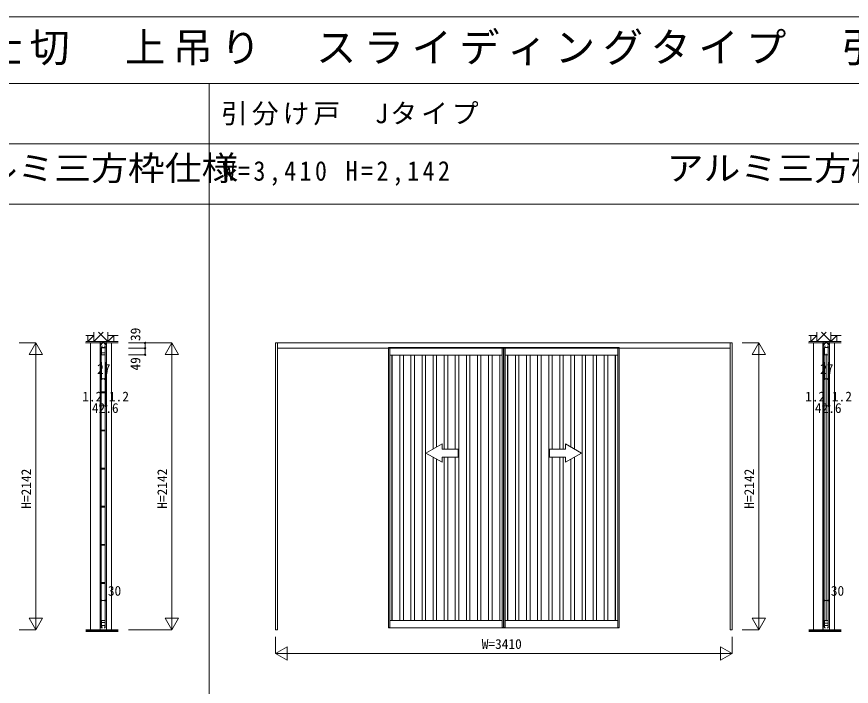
# Model space of a CAD drawing. Units: millimetres, scale not verified. Extents: x -21026 to 6475, y -14850 to 5150.
# Drawn here: x -6263 to -29, y 150 to 5150 of the extents above; entities that cross this region are included whole.
import ezdxf
from ezdxf.enums import TextEntityAlignment as Align

# ---------------------------------------------------------------- set-up
doc = ezdxf.new("R2010")
doc.units = ezdxf.units.MM
doc.header["$LTSCALE"] = 50
doc.layers.add('0-0_0', color=7, linetype='Continuous')
for name, color, linetype, lineweight in [('0-1_YKK_F1', 7, 'Continuous', 9), ('0-2_YKK_N1', 2, 'Continuous', 9), ('0-3_YKK_Z1', 7, 'Continuous', 9), ('0-4_YKK_A1', 4, 'Continuous', 9), ('0-6_YKK_C1', 4, 'Continuous', 9)]:
    doc.layers.add(name, color=color, linetype=linetype, lineweight=lineweight)
doc.styles.add('ＭＳ ゴシック', font='')
doc.styles.get('ＭＳ ゴシック').set_extended_font_data('MS Gothic')

msp = doc.modelspace()

# ---------------------------------------------------------------- linework, layer by layer
at = {"layer": '0-1_YKK_F1'}
for p, q in [((-21025, 5150), (6475, 5150)), ((-21025, 4650), (5975, 4650)), ((-4825, -14850), (-4825, 4650)), ((-21025, 4200), (5975, 4200)), ((-21025, 3750), (5975, 3750))]:
    msp.add_line(p, q, dxfattribs=at)
at = {"layer": '0-2_YKK_N1'}
for p, q in [((-6245, 2713.5), (-6120, 2713.5)), ((-6120, 571.5), (-6120, 2713.5)), ((-5429.08, 2713.5), (-5104.08, 2713.5)), ((-5304.08, 2674.5), (-5304.08, 2713.5)), ((-845, 2713.5), (-720, 2713.5)), ((-720, 571.5), (-720, 2713.5)), ((-6170, 2626.9), (-6070, 2626.9)), ((-5429.08, 2674.5), (-5304.08, 2674.5)), ((-5429.08, 2625.5), (-5304.08, 2625.5)), ((-5304.08, 2674.5), (-5304.08, 2625.5)), ((-5154.08, 2626.9), (-5054.08, 2626.9)), ((-770, 2626.9), (-670, 2626.9)), ((-5638.77, 2245.5), (-5638.77, 2570.5)), ((-5637.57, 2245.5), (-5637.57, 2570.5)), ((-5629.77, 2570.5), (-5629.77, 2445)), ((-5602.77, 2570.5), (-5602.77, 2445)), ((-5594.97, 2245.5), (-5594.97, 2570.5)), ((-5593.77, 2245.5), (-5593.77, 2570.5)), ((-238.77, 2245.5), (-238.77, 2570.5)), ((-237.57, 2245.5), (-237.57, 2570.5)), ((-229.77, 2570.5), (-229.77, 2445)), ((-202.77, 2570.5), (-202.77, 2445)), ((-194.97, 2245.5), (-194.97, 2570.5)), ((-193.77, 2245.5), (-193.77, 2570.5)), ((-5629.77, 2445.5), (-5602.77, 2445.5)), ((-229.77, 2445.5), (-202.77, 2445.5)), ((-5637.57, 2245.5), (-5638.77, 2245.5)), ((-5637.57, 2245.5), (-5594.97, 2245.5)), ((-5594.97, 2245.5), (-5593.77, 2245.5)), ((-237.57, 2245.5), (-238.77, 2245.5)), ((-237.57, 2245.5), (-194.97, 2245.5)), ((-194.97, 2245.5), (-193.77, 2245.5)), ((-5631.27, 665.5), (-5631.27, 790.5)), ((-5601.27, 665.5), (-5601.27, 790.5)), ((-5601.27, 665.5), (-5601.27, 790.5)), ((-231.27, 665.5), (-231.27, 790.5)), ((-201.27, 665.5), (-201.27, 790.5)), ((-201.27, 665.5), (-201.27, 790.5)), ((-6070, 658.1), (-6170, 658.1)), ((-5054.08, 658.1), (-5154.08, 658.1)), ((-670, 658.1), (-770, 658.1)), ((-6245, 571.5), (-6120, 571.5)), ((-845, 571.5), (-720, 571.5)), ((-920, 520.5), (-920, 395.5)), ((-4243.4, 445.5), (-4243.4, 345.5)), ((-920, 395.5), (-1006.6, 345.5))]:
    msp.add_line(p, q, dxfattribs=at)
for points in [[(-6170, 2626.9), (-6120, 2713.5), (-6070, 2626.9)], [(-5429.08, 571.5), (-5104.08, 571.5), (-5104.08, 2713.5)], [(-5154.08, 2626.9), (-5104.08, 2713.5), (-5054.08, 2626.9)], [(-770, 2626.9), (-720, 2713.5), (-670, 2626.9)], [(-5631.27, 665.5), (-5631.27, 790.5), (-5601.27, 790.5)], [(-231.27, 665.5), (-231.27, 790.5), (-201.27, 790.5)], [(-6070, 658.1), (-6120, 571.5), (-6170, 658.1)], [(-5054.08, 658.1), (-5104.08, 571.5), (-5154.08, 658.1)], [(-670, 658.1), (-720, 571.5), (-770, 658.1)], [(-4330, 520.5), (-4330, 395.5), (-4243.4, 345.5)], [(-4243.4, 445.5), (-4330, 395.5), (-920, 395.5)], [(-920, 395.5), (-1006.6, 445.5), (-1006.6, 345.5)]]:
    msp.add_lwpolyline(points, dxfattribs=at)
for centre in [(-5304.08, 2713.5), (-5304.08, 2674.5), (-5304.08, 2625.5), (-5629.77, 2445.5), (-5602.77, 2445.5), (-229.77, 2445.5), (-202.77, 2445.5), (-5638.77, 2245.5), (-5637.57, 2245.5), (-5594.97, 2245.5), (-5593.77, 2245.5), (-238.77, 2245.5), (-237.57, 2245.5), (-194.97, 2245.5), (-193.77, 2245.5), (-5631.27, 790.5), (-5601.27, 790.5), (-231.27, 790.5), (-201.27, 790.5)]:
    msp.add_circle(centre, 5, dxfattribs=at)
at = {"layer": '0-3_YKK_Z1'}
for p, q in [((-5732.77, 2769), (-5747.39, 2769)), ((-5732.77, 2724), (-5687.77, 2769)), ((-5732.77, 2769), (-5732.77, 2724)), ((-5687.77, 2769), (-5732.77, 2769)), ((-5617.77, 2794), (-5687.77, 2724)), ((-5687.77, 2794), (-5687.77, 2724)), ((-5687.77, 2724), (-5687.77, 2769)), ((-5652.77, 2794), (-5582.77, 2724)), ((-5582.77, 2724), (-5582.77, 2794)), ((-5582.77, 2724), (-5537.77, 2769)), ((-5582.77, 2769), (-5582.77, 2724)), ((-5537.77, 2769), (-5582.77, 2769)), ((-5537.77, 2769), (-5504.83, 2769)), ((-5537.77, 2724), (-5537.77, 2769)), ((-332.77, 2769), (-347.39, 2769)), ((-332.77, 2724), (-287.77, 2769)), ((-332.77, 2769), (-332.77, 2724)), ((-287.77, 2769), (-332.77, 2769)), ((-217.77, 2794), (-287.77, 2724)), ((-287.77, 2794), (-287.77, 2724)), ((-287.77, 2724), (-287.77, 2769)), ((-252.77, 2794), (-182.77, 2724)), ((-182.77, 2724), (-182.77, 2794)), ((-182.77, 2724), (-137.77, 2769)), ((-182.77, 2769), (-182.77, 2724)), ((-137.77, 2769), (-182.77, 2769)), ((-137.77, 2769), (-104.83, 2769)), ((-137.77, 2724), (-137.77, 2769)), ((-5748.26, 2713.5), (-5504.08, 2713.5)), ((-5747.39, 2724), (-5504.44, 2724)), ((-5732.77, 2724), (-5718.56, 2738.21)), ((-5732.77, 2724), (-5687.77, 2724)), ((-5711.77, 2713.5), (-5711.77, 571.5)), ((-5687.77, 2724), (-5582.77, 2724)), ((-5640.77, 2713.5), (-5640.77, 571.5)), ((-5639.77, 2713.5), (-5639.77, 571.5)), ((-5638.77, 2713.5), (-5593.77, 2724)), ((-5638.77, 2713.5), (-5638.77, 2724)), ((-5593.77, 2713.5), (-5593.77, 2724)), ((-5592.77, 2713.5), (-5592.77, 571.5)), ((-5582.77, 2724), (-5568.35, 2738.42)), ((-5582.77, 2724), (-5537.77, 2724)), ((-5555.77, 2713.5), (-5555.77, 571.5)), ((-348.26, 2713.5), (-104.08, 2713.5)), ((-347.39, 2724), (-104.43, 2724)), ((-332.77, 2724), (-318.56, 2738.21)), ((-332.77, 2724), (-287.77, 2724)), ((-311.77, 2713.5), (-311.77, 571.5)), ((-287.77, 2724), (-182.77, 2724)), ((-240.77, 2713.5), (-240.77, 571.5)), ((-239.77, 2713.5), (-239.77, 571.5)), ((-238.77, 2713.5), (-193.77, 2724)), ((-238.77, 2713.5), (-238.77, 2724)), ((-193.77, 2713.5), (-193.77, 2724)), ((-192.77, 2713.5), (-192.77, 571.5)), ((-182.77, 2724), (-168.35, 2738.42)), ((-182.77, 2724), (-137.77, 2724)), ((-155.77, 2713.5), (-155.77, 571.5)), ((-5745.9, 571.5), (-5505.83, 571.5)), ((-5745.9, 569.5), (-5505.83, 569.5)), ((-5745.9, 567.5), (-5505.83, 567.5)), ((-5745.9, 565.5), (-5505.83, 565.5)), ((-5745.9, 563.5), (-5505.83, 563.5)), ((-5745.9, 561.5), (-5505.83, 561.5)), ((-345.9, 571.5), (-105.82, 571.5)), ((-345.9, 569.5), (-105.82, 569.5)), ((-345.9, 567.5), (-105.82, 567.5)), ((-345.9, 565.5), (-105.82, 565.5)), ((-345.9, 563.5), (-105.82, 563.5)), ((-345.9, 561.5), (-105.82, 561.5)), ((-5505.83, 559.5), (-5745.9, 559.5)), ((-105.82, 559.5), (-345.9, 559.5))]:
    msp.add_line(p, q, dxfattribs=at)
at = {"layer": '0-4_YKK_A1'}
for p, q in [((-4330, 2713.5), (-2624.5, 2713.5)), ((-4330, 571.5), (-4330, 2713.5)), ((-4315, 571.5), (-4315, 2713.5)), ((-920, 2713.5), (-2625.5, 2713.5)), ((-935, 571.5), (-935, 2713.5)), ((-920, 571.5), (-920, 2713.5)), ((-2624.5, 2674.5), (-4315, 2674.5)), ((-3487, 2679.5), (-2626.5, 2679.5)), ((-3487, 2679.5), (-3487, 588.5)), ((-3477, 2679.5), (-3477, 586.5)), ((-3477, 2623.5), (-2636.5, 2623.5)), ((-3460, 2623.5), (-3460, 642.5)), ((-3458, 2623.5), (-3458, 642.5)), ((-3401.15, 642.5), (-3401.15, 2623.5)), ((-3375.15, 2623.5), (-3375.15, 642.5)), ((-3318.3, 642.5), (-3318.3, 2623.5)), ((-3292.3, 2623.5), (-3292.3, 642.5)), ((-3235.45, 642.5), (-3235.45, 2623.5)), ((-3209.45, 2623.5), (-3209.45, 642.5)), ((-3152.6, 1922.84), (-3152.6, 2623.5)), ((-3126.6, 2623.5), (-3126.6, 1937.85)), ((-3069.75, 1921.86), (-3069.75, 2623.5)), ((-3043.75, 2623.5), (-3043.75, 1921.86)), ((-2986.9, 1921.86), (-2986.9, 2623.5)), ((-2960.9, 2623.5), (-2960.9, 642.5)), ((-2904.05, 642.5), (-2904.05, 2623.5)), ((-2878.05, 2623.5), (-2878.05, 642.5)), ((-2821.2, 642.5), (-2821.2, 2623.5)), ((-2795.2, 2623.5), (-2795.2, 642.5)), ((-2738.35, 642.5), (-2738.35, 2623.5)), ((-2712.35, 2623.5), (-2712.35, 642.5)), ((-2655.5, 642.5), (-2655.5, 2623.5)), ((-2653.5, 642.5), (-2653.5, 2623.5)), ((-2636.5, 586.5), (-2636.5, 2679.5)), ((-2626.5, 588.5), (-2626.5, 2679.5)), ((-2625.5, 2674.5), (-935, 2674.5)), ((-2623.5, 2679.5), (-1763, 2679.5)), ((-2623.5, 2679.5), (-2623.5, 588.5)), ((-2613.5, 2679.5), (-2613.5, 586.5)), ((-2613.5, 2623.5), (-1773, 2623.5)), ((-2596.5, 2623.5), (-2596.5, 642.5)), ((-2594.5, 2623.5), (-2594.5, 642.5)), ((-2537.65, 642.5), (-2537.65, 2623.5)), ((-2511.65, 2623.5), (-2511.65, 642.5)), ((-2454.8, 642.5), (-2454.8, 2623.5)), ((-2428.8, 2623.5), (-2428.8, 642.5)), ((-2371.95, 642.5), (-2371.95, 2623.5)), ((-2345.95, 2623.5), (-2345.95, 642.5)), ((-2289.1, 642.5), (-2289.1, 2623.5)), ((-2263.1, 2623.5), (-2263.1, 1921.86)), ((-2206.25, 1921.86), (-2206.25, 2623.5)), ((-2180.25, 2623.5), (-2180.25, 1921.86)), ((-2123.4, 1937.85), (-2123.4, 2623.5)), ((-2097.4, 2623.5), (-2097.4, 1922.84)), ((-2040.55, 642.5), (-2040.55, 2623.5)), ((-2014.55, 2623.5), (-2014.55, 642.5)), ((-1957.7, 642.5), (-1957.7, 2623.5)), ((-1931.7, 2623.5), (-1931.7, 642.5)), ((-1874.85, 642.5), (-1874.85, 2623.5)), ((-1848.85, 2623.5), (-1848.85, 642.5)), ((-1792, 642.5), (-1792, 2623.5)), ((-1790, 642.5), (-1790, 2623.5)), ((-1773, 586.5), (-1773, 2679.5)), ((-1763, 588.5), (-1763, 2679.5)), ((-3206.25, 1891.86), (-3086.25, 1961.15)), ((-3086.25, 1921.86), (-3086.25, 1961.15)), ((-2163.75, 1921.86), (-2163.75, 1961.15)), ((-2043.75, 1891.86), (-2163.75, 1961.15)), ((-3206.25, 1891.86), (-3086.25, 1822.58)), ((-2043.75, 1891.86), (-2163.75, 1822.58)), ((-3152.6, 642.5), (-3152.6, 1860.89)), ((-3126.6, 1845.88), (-3126.6, 642.5)), ((-2966.25, 1861.86), (-3086.25, 1861.86)), ((-3086.25, 1822.58), (-3086.25, 1861.86)), ((-3069.75, 642.5), (-3069.75, 1861.86)), ((-3043.75, 1861.86), (-3043.75, 642.5)), ((-2986.9, 642.5), (-2986.9, 1861.86)), ((-2283.75, 1861.86), (-2163.75, 1861.86)), ((-2263.1, 1861.86), (-2263.1, 642.5)), ((-2206.25, 642.5), (-2206.25, 1861.86)), ((-2180.25, 1861.86), (-2180.25, 642.5)), ((-2163.75, 1822.58), (-2163.75, 1861.86)), ((-2123.4, 642.5), (-2123.4, 1845.88)), ((-2097.4, 1860.89), (-2097.4, 642.5)), ((-3477, 642.5), (-2636.5, 642.5)), ((-2613.5, 642.5), (-1773, 642.5)), ((-4330, 571.5), (-4315, 571.5)), ((-3487.2, 588.5), (-3487.2, 586.5)), ((-3487.2, 588.5), (-3477, 588.5)), ((-3487.2, 586.5), (-2626.3, 586.5)), ((-2626.3, 588.5), (-2636.5, 588.5)), ((-2626.3, 588.5), (-2626.3, 586.5)), ((-2623.7, 588.5), (-2623.7, 586.5)), ((-2623.7, 588.5), (-2613.5, 588.5)), ((-2623.7, 586.5), (-1762.8, 586.5)), ((-1762.8, 588.5), (-1773, 588.5)), ((-1762.8, 588.5), (-1762.8, 586.5)), ((-935, 571.5), (-920, 571.5))]:
    msp.add_line(p, q, dxfattribs=at)
for points in [[(-3086.25, 1921.86), (-2966.25, 1921.86), (-2966.25, 1861.86)], [(-2163.75, 1921.86), (-2283.75, 1921.86), (-2283.75, 1861.86)]]:
    msp.add_lwpolyline(points, dxfattribs=at)
at = {"layer": '0-6_YKK_C1'}
for p, q in [((-5638.77, 2713.5), (-5638.77, 2674.5)), ((-5593.77, 2713.5), (-5638.77, 2713.5)), ((-5637.27, 2703), (-5630.07, 2703)), ((-5637.27, 2689.7), (-5637.27, 2703)), ((-5622.47, 2689.7), (-5637.27, 2689.7)), ((-5636.77, 2712.2), (-5636.77, 2703)), ((-5630.07, 2703), (-5630.07, 2713.5)), ((-5625.67, 2708.2), (-5625.67, 2713.5)), ((-5623.67, 2708.2), (-5625.67, 2708.2)), ((-5595.27, 2689.7), (-5610.07, 2689.7)), ((-5608.87, 2708.2), (-5606.87, 2708.2)), ((-5606.87, 2708.2), (-5606.87, 2713.5)), ((-5602.47, 2713.5), (-5602.47, 2703)), ((-5602.47, 2703), (-5595.27, 2703)), ((-5595.77, 2712.2), (-5595.77, 2703)), ((-5595.27, 2703), (-5595.27, 2689.7)), ((-5593.77, 2674.5), (-5593.77, 2713.5)), ((-238.77, 2713.5), (-238.77, 2674.5)), ((-193.77, 2713.5), (-238.77, 2713.5)), ((-237.27, 2703), (-230.07, 2703)), ((-237.27, 2689.7), (-237.27, 2703)), ((-222.47, 2689.7), (-237.27, 2689.7)), ((-236.77, 2712.2), (-236.77, 2703)), ((-230.07, 2703), (-230.07, 2713.5)), ((-225.67, 2708.2), (-225.67, 2713.5)), ((-223.67, 2708.2), (-225.67, 2708.2)), ((-195.27, 2689.7), (-210.07, 2689.7)), ((-208.87, 2708.2), (-206.87, 2708.2)), ((-206.87, 2708.2), (-206.87, 2713.5)), ((-202.47, 2713.5), (-202.47, 2703)), ((-202.47, 2703), (-195.27, 2703)), ((-195.77, 2712.2), (-195.77, 2703)), ((-195.27, 2703), (-195.27, 2689.7)), ((-193.77, 2674.5), (-193.77, 2713.5)), ((-5631.27, 2673.5), (-5631.27, 2679.5)), ((-5631.27, 2679.5), (-5601.27, 2679.5)), ((-5631.27, 2679.5), (-5631.27, 586.5)), ((-5629.67, 2678), (-5629.67, 2625.5)), ((-5602.87, 2678), (-5629.67, 2678)), ((-5629.67, 2639.2), (-5602.87, 2639.2)), ((-5629.67, 2625.5), (-5602.87, 2625.5)), ((-5621.87, 2642.8), (-5621.87, 2639.2)), ((-5610.67, 2642.8), (-5610.67, 2639.2)), ((-5602.87, 2625.5), (-5602.87, 2678)), ((-5601.27, 2679.5), (-5601.27, 2673.5)), ((-5601.27, 586.5), (-5601.27, 2679.5)), ((-231.27, 2679.5), (-231.27, 590.5)), ((-218.57, 2625.5), (-229.77, 2625.5)), ((-216.27, 2632), (-216.27, 636)), ((-213.97, 2625.5), (-202.77, 2625.5)), ((-202.77, 2679.5), (-202.77, 2625.5)), ((-201.27, 590.5), (-201.27, 2679.5)), ((-5629.67, 2340.94), (-5629.67, 2347.84)), ((-5629.67, 2347.84), (-5602.87, 2347.84)), ((-5602.87, 2340.94), (-5629.67, 2340.94)), ((-5602.87, 2347.84), (-5602.87, 2340.94)), ((-5629.67, 2056.38), (-5629.67, 2063.29)), ((-5629.67, 2063.29), (-5602.87, 2063.29)), ((-5602.87, 2063.29), (-5602.87, 2056.38)), ((-5602.87, 2056.38), (-5629.67, 2056.38)), ((-5629.67, 1771.83), (-5629.67, 1778.73)), ((-5629.67, 1778.73), (-5602.87, 1778.73)), ((-5602.87, 1771.83), (-5629.67, 1771.83)), ((-5602.87, 1778.73), (-5602.87, 1771.83)), ((-5629.67, 1487.27), (-5629.67, 1494.17)), ((-5629.67, 1494.17), (-5602.87, 1494.17)), ((-5602.87, 1487.27), (-5629.67, 1487.27)), ((-5602.87, 1494.17), (-5602.87, 1487.27)), ((-5629.67, 1202.71), (-5629.67, 1209.61)), ((-5629.67, 1209.61), (-5602.87, 1209.61)), ((-5602.87, 1202.71), (-5629.67, 1202.71)), ((-5602.87, 1209.61), (-5602.87, 1202.71)), ((-5629.67, 918.16), (-5629.67, 925.06)), ((-5629.67, 925.06), (-5602.87, 925.06)), ((-5602.87, 918.16), (-5629.67, 918.16)), ((-5602.87, 925.06), (-5602.87, 918.16)), ((-5602.87, 640.5), (-5629.67, 640.5)), ((-5629.67, 640.5), (-5629.67, 588)), ((-5629.67, 626.1), (-5602.87, 626.1)), ((-5602.87, 640.5), (-5602.87, 588)), ((-218.57, 642.5), (-229.77, 642.5)), ((-229.77, 642.5), (-229.77, 586.5)), ((-213.97, 642.5), (-202.77, 642.5)), ((-202.77, 586.5), (-202.77, 642.5)), ((-5629.67, 604.5), (-5602.87, 604.5)), ((-5628.27, 586.5), (-5628.27, 604.5)), ((-5609.77, 586.5), (-5601.27, 586.5)), ((-5604.27, 586.5), (-5604.27, 604.5)), ((-5601.27, 586.5), (-5601.27, 592.5)), ((-229.77, 620.8), (-202.77, 620.8)), ((-229.77, 603.5), (-202.77, 603.5)), ((-229.77, 586.5), (-222.77, 586.5)), ((-209.77, 586.5), (-202.77, 586.5))]:
    msp.add_line(p, q, dxfattribs=at)
for points in [[(-229.77, 2625.25), (-229.77, 2679.5), (-202.77, 2679.5)], [(-5631.27, 592.5), (-5631.27, 586.5), (-5622.77, 586.5)]]:
    msp.add_lwpolyline(points, dxfattribs=at)

# ---------------------------------------------------------------- texts
at = {"layer": '0-0_0', "color": 3, "style": 'ＭＳ ゴシック', "width": 1.1}
for p in [(-6807.69, 3872.59), (-1407.69, 3872.59)]:
    msp.add_text('アルミ三方枠仕様', height=183.3, dxfattribs=at).set_placement(p, align=Align.BOTTOM_LEFT)
at = {"layer": '0-0_0', "color": 3, "insert": (-20441.67, 4775), "char_height": 219.9, "attachment_point": 7, "style": 'ＭＳ ゴシック'}
msp.add_mtext('\\T1.19;ＡＹＷＳＰ＿Ｗ２１＿Ａ\\~\\~アルミインテリア建材\\~\\~［スクリーンパーティション］\\~\\~間仕切\\~\\~上吊り\\~\\~スライディングタイプ\\~\\~引分け戸\\~\\~呼称高２１\u3000２／２', dxfattribs=at)
at = {"layer": '0-0_0', "char_height": 146.6, "attachment_point": 7, "style": 'ＭＳ ゴシック'}
for s, insert in [('\\T1.15;引分け戸\\~\\~Jタイプ', (-4736.67, 4337.5)), ('\\T1.28;\\W0.9;W=3,410\\~H=2,142', (-4725, 3887.5))]:
    msp.add_mtext(s, dxfattribs=dict(at, insert=insert))
at = {"layer": '0-2_YKK_N1', "color": 4, "style": 'ＭＳ ゴシック'}
for s, p in [('39', (-5317.59, 2728.22)), ('49', (-5317.59, 2507.74)), ('H=2142', (-6133.51, 1475.62)), ('H=2142', (-5117.59, 1475.62)), ('H=2142', (-733.51, 1475.62))]:
    msp.add_text(s, height=73.31, rotation=90, dxfattribs=at).set_placement(p, align=Align.BOTTOM_LEFT)
for s, p in [('27', (-5662.54, 2460.46)), ('27', (-262.54, 2460.46)), ('1.2', (-5773.71, 2254.87)), ('1.2', (-5574.18, 2255.27)), ('1.2', (-373.71, 2254.87)), ('1.2', (-174.18, 2255.27)), ('42.6', (-5701.36, 2169.27)), ('42.6', (-301.36, 2169.27)), ('30', (-5582.26, 804.23)), ('30', (-182.26, 804.23)), ('W=3410', (-2789.88, 407.5))]:
    msp.add_text(s, height=73.31, dxfattribs=at).set_placement(p, align=Align.BOTTOM_LEFT)

doc.saveas('drawing.dxf')
